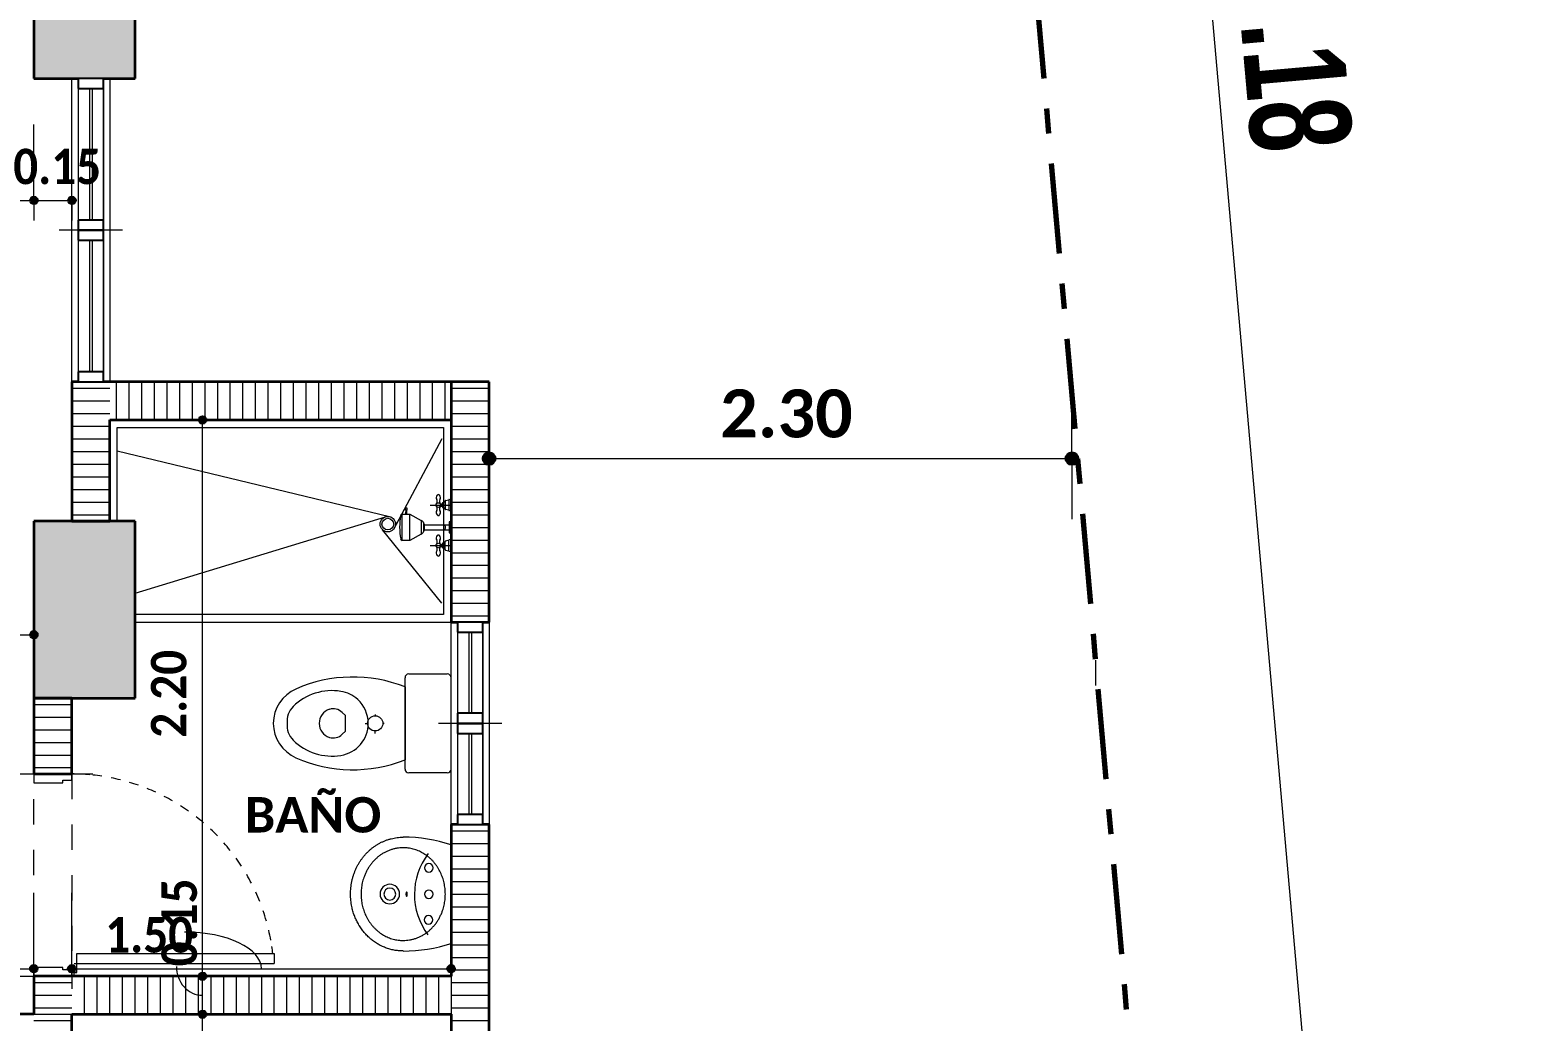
# Model space of a CAD drawing. Header units: metres. Extents: x -144 to 1000, y -717 to 29.
# Drawn here: x 801.36 to 807.26, y -561.7 to -557.78 of the extents above; entities that cross this region are included whole.
import ezdxf

# ---------------------------------------------------------------- set-up
doc = ezdxf.new("R2010")
doc.units = ezdxf.units.M
for name, pattern in [('Basculante', [0.11625, 0.075, -0.04125]), ('Dash Dot 3_16_', [0.595313, 0.357187, -0.119063, 0, -0.119063]), ('Derribado', [0.36, 0.24, -0.12]), ('Trazo', [0.45, 0.225, -0.225])]:
    doc.linetypes.add(name, pattern=pattern)
doc.layers.get('0').update_dxf_attribs({"color": 1})
for name, color, linetype, lineweight in [('A-ANNO-DIMS', 1, 'Continuous', 9), ('A-DETL', 1, 'Continuous', 9), ('A-DETL-GENF', 1, 'Continuous', 9), ('A-DOOR', 1, 'Continuous', 9), ('A-DOOR-FRAM', 1, 'Continuous', 9), ('A-DOOR-HDLN', 1, 'Trazo', 20), ('A-GLAZ', 1, 'Continuous', 9), ('A-WALL', 4, 'Continuous', 9), ('G-ANNO-TEXT', 2, 'Continuous', 9), ('P-SANR-FIXT', 1, 'Continuous', 9), ('S-COLS', 7, 'Continuous', 9)]:
    doc.layers.add(name, color=color, linetype=linetype, lineweight=lineweight)
doc.layers.add('A-WALL-PATT', color=7, linetype='Continuous', lineweight=35, true_color=0x9c9c9c)
doc.styles.add('Britannic Bold_B_1', font='', dxfattribs={"width": 0.7, "height": 0.4})
doc.styles.add('Calibri_B', font='calibrib.ttf', dxfattribs={"height": 0.165})
doc.styles.add('Calibri_B_3', font='calibrib.ttf', dxfattribs={"height": 0.15})
doc.styles.add('Calibri_B_6', font='calibrib.ttf', dxfattribs={"width": 0.9})
doc.styles.get('Britannic Bold_B_1').set_extended_font_data('Britannic Bold', bold=True)

# ---------------------------------------------------------------- blocks, each defined once
blk = doc.blocks.new('G')
at = {"layer": 'A-ANNO-DIMS', "lineweight": 25}
h = blk.add_hatch(color=256, dxfattribs=at)
edge = h.paths.add_edge_path()
edge.add_arc((795.9709, -501.9515), 0.015, 0, 360)
h = blk.add_hatch(color=256, dxfattribs=at)
edge = h.paths.add_edge_path()
edge.add_arc((795.9709, -501.9515), 0.015, 0, 360)
h = blk.add_hatch(color=256, dxfattribs=at)
edge = h.paths.add_edge_path()
edge.add_arc((796.1214, -501.9515), 0.015, 0, 360)
h = blk.add_hatch(color=256, dxfattribs=at)
edge = h.paths.add_edge_path()
edge.add_arc((796.6379, -502.8194), 0.015, 0, 360)
at = {"layer": 'A-ANNO-DIMS', "lineweight": 25, "true_color": 0x0000ff}
h = blk.add_hatch(color=5, dxfattribs=at)
edge = h.paths.add_edge_path()
edge.add_arc((797.7707, -502.9722), 0.025, 0, 360)
h = blk.add_hatch(color=5, dxfattribs=at)
edge = h.paths.add_edge_path()
edge.add_arc((800.0755, -502.9722), 0.025, 0, 360)
at = {"layer": 'A-ANNO-DIMS', "lineweight": 25}
h = blk.add_hatch(color=256, dxfattribs=at)
edge = h.paths.add_edge_path()
edge.add_arc((795.9709, -503.6688), 0.015, 0, 360)
h = blk.add_hatch(color=256, dxfattribs=at)
edge = h.paths.add_edge_path()
edge.add_arc((795.9707, -504.9895), 0.015, 0, 360)
h = blk.add_hatch(color=256, dxfattribs=at)
edge = h.paths.add_edge_path()
edge.add_arc((796.1207, -504.9895), 0.015, 0, 360)
h = blk.add_hatch(color=256, dxfattribs=at)
edge = h.paths.add_edge_path()
edge.add_arc((796.6379, -505.0194), 0.015, 0, 360)
h = blk.add_hatch(color=256, dxfattribs=at)
edge = h.paths.add_edge_path()
edge.add_arc((796.6379, -505.0194), 0.015, 0, 360)
h = blk.add_hatch(color=256, dxfattribs=at)
edge = h.paths.add_edge_path()
edge.add_arc((797.6207, -504.9895), 0.015, 0, 360)
h = blk.add_hatch(color=256, dxfattribs=at)
edge = h.paths.add_edge_path()
edge.add_arc((796.6379, -505.1694), 0.015, 0, 360)
h = blk.add_hatch(color=256, dxfattribs=at)
edge = h.paths.add_edge_path()
edge.add_arc((796.6379, -505.1694), 0.015, 0, 360)
at = {"layer": 'S-COLS', "true_color": 0x5b5b5b}
h = blk.add_hatch(color=251, dxfattribs=at)
h.paths.add_polyline_path([(778.0708, -511.6194), (778.5708, -511.6194), (778.5708, -510.7194), (778.0708, -510.7194), (778.0708, -511.4434)])
h.paths.add_polyline_path([(796.3705, -511.6194), (796.3705, -510.7194), (795.8705, -510.7194), (795.8705, -511.6194), (796.3171, -511.6194)])
h.paths.add_polyline_path([(786.2708, -511.6194), (786.2708, -510.7194), (785.7708, -510.7194), (785.7708, -511.6194)])
h.paths.add_polyline_path([(778.1318, -503.9194), (778.5707, -503.9194), (778.5707, -503.2194), (778.0707, -503.2194), (778.0707, -503.9194)])
h.paths.add_polyline_path([(792.0709, -503.9194), (792.5709, -503.9194), (792.5707, -500.7694), (792.0709, -500.7694), (792.0709, -503.7694)])
h.paths.add_polyline_path([(795.9709, -503.9194), (796.3709, -503.9194), (796.3709, -503.2194), (795.9709, -503.2194), (795.9709, -503.7373)])
h.paths.add_polyline_path([(781.9705, -503.9194), (783.9707, -503.9194), (783.9704, -503.4194), (782.2705, -503.4194), (782.2705, -501.2694), (783.9709, -501.2694), (783.9709, -500.7694), (781.9705, -500.7694), (781.9705, -503.7722)])
h.paths.add_polyline_path([(786.2707, -503.9194), (786.2707, -503.0194), (785.7707, -503.0194), (785.7707, -503.9194), (785.9208, -503.9194)])
h.paths.add_polyline_path([(785.7709, -501.6694), (786.2709, -501.6694), (786.2709, -500.7694), (785.7709, -500.7694), (785.7709, -500.8094)])
h.paths.add_polyline_path([(778.0705, -501.4694), (778.5705, -501.4694), (778.5705, -500.7684), (778.0705, -500.7684), (778.0705, -500.8434)])
h.paths.add_polyline_path([(796.3708, -501.4694), (796.3709, -501.4694), (796.3708, -500.7684), (795.9709, -500.7694), (795.9709, -501.4694), (796.2464, -501.4694)])
h.paths.add_polyline_path([(786.1208, -492.7694), (786.2708, -492.7694), (786.2708, -491.8694), (785.7708, -491.8694), (785.7708, -492.7694), (786.0208, -492.7694)])
h.paths.add_polyline_path([(796.3708, -492.7694), (796.3708, -491.8694), (795.8708, -491.8694), (795.8708, -492.7694), (796.2958, -492.7694)])
h.paths.add_polyline_path([(779.1708, -492.1694), (779.1708, -491.6694), (778.2708, -491.6694), (778.2708, -492.1694), (778.7644, -492.1694)])
at = {"layer": 'A-ANNO-DIMS', "color": 5, "true_color": 0x0000ff}
for p, q in [((799.4475, -487.8937), (801.8479, -514.9675)), ((800.0755, -502.9722), (800.0755, -502.7322)), ((797.7707, -502.9722), (800.0755, -502.9722)), ((797.7707, -502.9722), (797.7707, -503.2122)), ((800.0755, -502.9722), (800.0755, -503.2122))]:
    blk.add_line(p, q, dxfattribs=at)
at = {"layer": 'A-ANNO-DIMS'}
for p, q in [((795.9709, -501.9515), (795.9709, -501.6515)), ((795.9709, -501.9515), (795.9709, -501.6515)), ((796.1214, -501.9515), (796.1214, -501.6515)), ((792.5709, -501.9515), (795.9709, -501.9515)), ((795.9709, -501.9515), (795.9709, -502.0315)), ((795.9709, -501.9515), (796.1214, -501.9515)), ((795.9709, -501.9515), (795.9709, -502.0315)), ((796.1214, -501.9515), (796.1214, -502.0315)), ((796.6379, -502.8194), (796.3379, -502.8194)), ((796.6379, -505.0194), (796.6379, -502.8194)), ((796.6379, -502.8194), (796.7179, -502.8194)), ((795.9709, -503.6688), (795.9709, -503.3688)), ((792.5709, -503.6688), (795.9709, -503.6688)), ((795.9709, -503.6688), (795.9709, -503.7488)), ((795.9037, -504.2194), (796.2037, -504.2194)), ((795.9707, -504.9895), (795.9707, -504.6895)), ((796.1207, -504.9895), (796.1207, -504.6895)), ((797.6207, -504.9895), (797.6207, -504.6895)), ((794.8209, -504.9895), (795.9707, -504.9895)), ((795.9037, -505.0194), (796.2037, -505.0194)), ((795.9037, -505.0194), (796.2037, -505.0194)), ((795.9707, -504.9895), (795.9707, -505.0695)), ((796.1207, -504.9895), (797.6207, -504.9895)), ((796.1207, -504.9895), (796.1207, -505.0695)), ((796.6379, -505.0194), (796.3379, -505.0194)), ((796.6379, -505.0194), (796.3379, -505.0194)), ((796.6379, -505.1694), (796.6379, -505.0194)), ((796.6379, -505.0194), (796.7179, -505.0194)), ((796.6379, -505.0194), (796.7179, -505.0194)), ((797.6207, -504.9895), (797.6207, -505.0695)), ((795.9037, -505.1692), (796.2037, -505.1692)), ((796.6379, -505.1694), (796.3379, -505.1694)), ((796.6379, -505.1694), (796.3379, -505.1694)), ((796.6379, -507.3694), (796.6379, -505.1694)), ((796.6379, -505.1694), (796.7179, -505.1694)), ((796.6379, -505.1694), (796.7179, -505.1694))]:
    blk.add_line(p, q, dxfattribs=at)
at = {"layer": 'A-ANNO-DIMS', "color": 5, "linetype": 'Derribado', "true_color": 0x0000ff}
blk.add_line((797.7707, -502.9722), (797.7707, -502.7322), dxfattribs=at)
at = {"layer": 'A-ANNO-DIMS', "lineweight": 25}
for centre in [(795.9709, -501.9515), (795.9709, -501.9515), (796.1214, -501.9515), (796.6379, -502.8194), (795.9709, -503.6688), (795.9707, -504.9895), (796.1207, -504.9895), (796.6379, -505.0194), (796.6379, -505.0194), (797.6207, -504.9895), (796.6379, -505.1694), (796.6379, -505.1694)]:
    blk.add_circle(centre, 0.015, dxfattribs=at)
at = {"layer": 'A-ANNO-DIMS', "color": 5, "lineweight": 25, "true_color": 0x0000ff}
for centre in [(797.7707, -502.9722), (800.0755, -502.9722)]:
    blk.add_circle(centre, 0.025, dxfattribs=at)
at = {"layer": 'A-ANNO-DIMS'}
for centre, major_axis, ratio, start_param, end_param in [((796.5666, -504.9895), (0.3041, 0), 0.477139, 0, 1.570796), ((796.6379, -504.9801), (0, 0.1143), 0.905639, 1.570796, 3.141593)]:
    blk.add_ellipse(centre, major_axis=major_axis, ratio=ratio, start_param=start_param, end_param=end_param, dxfattribs=at)
at = {"layer": 'A-DETL', "color": 7, "linetype": 'Dash Dot 3_16_', "lineweight": 70}
blk.add_line((798.7658, -487.9542), (801.1662, -515.028), dxfattribs=at)
at = {"layer": 'A-DETL', "color": 253, "true_color": 0xb6b6b6}
for p, q in [((800.0755, -502.6744), (800.0755, -502.7344)), ((800.168, -503.7694), (800.168, -503.8694))]:
    blk.add_line(p, q, dxfattribs=at)
at = {"layer": 'A-DETL-GENF', "lineweight": 25}
for p, q in [((796.1464, -501.4694), (796.1464, -501.5094)), ((796.2464, -501.4694), (796.1464, -501.4694)), ((796.2464, -501.5094), (796.2464, -501.4694)), ((796.1464, -501.5094), (796.2464, -501.5094)), ((796.1464, -502.0294), (796.1464, -502.0694)), ((796.2464, -502.0294), (796.1464, -502.0294)), ((796.1464, -502.0694), (796.1464, -502.1094)), ((796.2464, -502.0694), (796.1464, -502.0694)), ((796.1464, -502.0694), (796.2464, -502.0694)), ((796.2464, -502.0694), (796.2464, -502.0294)), ((796.2464, -502.1094), (796.2464, -502.0694)), ((796.1464, -502.1094), (796.2464, -502.1094)), ((796.1464, -502.6294), (796.1464, -502.6694)), ((796.2464, -502.6294), (796.1464, -502.6294)), ((796.1464, -502.6694), (796.2464, -502.6694)), ((796.2464, -502.6694), (796.2464, -502.6294)), ((797.6457, -503.6194), (797.6457, -503.6594)), ((797.7457, -503.6194), (797.6457, -503.6194)), ((797.6457, -503.6594), (797.7457, -503.6594)), ((797.7457, -503.6594), (797.7457, -503.6194)), ((797.6457, -503.9794), (797.6457, -504.0194)), ((797.7457, -503.9794), (797.6457, -503.9794)), ((797.6457, -504.0194), (797.6457, -504.0594)), ((797.7457, -504.0194), (797.6457, -504.0194)), ((797.6457, -504.0194), (797.7457, -504.0194)), ((797.7457, -504.0194), (797.7457, -503.9794)), ((797.7457, -504.0594), (797.7457, -504.0194)), ((797.6457, -504.0594), (797.7457, -504.0594)), ((797.6457, -504.3794), (797.6457, -504.4194)), ((797.7457, -504.3794), (797.6457, -504.3794)), ((797.7457, -504.4194), (797.7457, -504.3794)), ((797.6457, -504.4194), (797.7457, -504.4194))]:
    blk.add_line(p, q, dxfattribs=at)
at = {"layer": 'A-DETL-GENF'}
for p, q in [((796.1464, -501.5094), (796.1464, -502.0294)), ((796.1914, -501.5094), (796.1914, -502.0294)), ((796.2014, -501.5094), (796.2014, -502.0294)), ((796.2464, -501.5094), (796.2464, -502.0294)), ((796.1464, -502.1094), (796.1464, -502.6294)), ((796.1914, -502.1094), (796.1914, -502.6294)), ((796.2014, -502.1094), (796.2014, -502.6294)), ((796.2464, -502.1094), (796.2464, -502.6294)), ((797.6457, -503.6594), (797.6457, -503.9794)), ((797.6907, -503.6594), (797.6907, -503.9794)), ((797.7007, -503.6594), (797.7007, -503.9794)), ((797.7457, -503.6594), (797.7457, -503.9794)), ((797.6457, -504.0594), (797.6457, -504.3794)), ((797.6907, -504.0594), (797.6907, -504.3794)), ((797.7007, -504.0594), (797.7007, -504.3794)), ((797.7457, -504.0594), (797.7457, -504.3794))]:
    blk.add_line(p, q, dxfattribs=at)
at = {"layer": 'A-DETL-GENF', "linetype": 'Basculante'}
for p, q in [((795.9707, -505.0194), (795.9707, -504.2194)), ((795.9707, -504.2194), (796.1207, -504.2194)), ((796.1207, -504.2194), (796.1207, -505.0194)), ((796.1207, -505.0194), (795.9707, -505.0194))]:
    blk.add_line(p, q, dxfattribs=at)
at = {"layer": 'A-DOOR', "lineweight": 15}
for p, q in [((796.1307, -504.9694), (796.9207, -504.9694)), ((796.1407, -504.9294), (796.9207, -504.9294)), ((796.1407, -505.0044), (796.1407, -504.9294)), ((796.9207, -504.9294), (796.9207, -504.9694)), ((796.1307, -505.0044), (796.1407, -505.0044)), ((796.1307, -505.0194), (796.1307, -505.0044))]:
    blk.add_line(p, q, dxfattribs=at)
at = {"layer": 'A-DOOR'}
blk.add_line((796.1207, -505.0194), (795.9707, -505.0194), dxfattribs=at)
for start, end in [(84.86021, 90), (81.40092, 84.05706), (76.09186, 78.74617), (70.78086, 73.43707), (65.46046, 68.1223), (60.12331, 62.79443), (54.7622, 57.44619), (49.37018, 52.07048), (43.94059, 46.66048), (38.46716, 41.20973), (32.94407, 35.71217), (27.36602, 30.16222), (21.72829, 24.55488), (15.83157, 18.88574), (10.25822, 13.15108), (10.25822, 13.15108), (6.45945, 8.44999)]:
    blk.add_arc((796.1207, -505.0194), 0.8, start, end, dxfattribs=at)
at = {"layer": 'A-DOOR-FRAM', "lineweight": 15}
for p, q in [((795.9707, -504.2194), (795.9707, -504.2544)), ((795.9707, -504.2544), (796.0857, -504.2544)), ((796.0857, -504.2544), (796.0857, -504.2444)), ((796.0857, -504.2444), (796.1207, -504.2444)), ((796.1207, -504.2444), (796.1207, -504.2194)), ((795.9707, -504.9844), (795.9707, -505.0194)), ((796.0857, -504.9844), (795.9707, -504.9844)), ((796.0857, -504.9944), (796.0857, -504.9844)), ((796.1207, -504.9944), (796.0857, -504.9944)), ((796.1207, -505.0194), (796.1207, -504.9944))]:
    blk.add_line(p, q, dxfattribs=at)
at = {"layer": 'A-DOOR-HDLN'}
blk.add_line((795.9707, -504.2194), (796.1207, -504.2194), dxfattribs=at)
at = {"layer": 'A-GLAZ'}
for p, q in [((796.2464, -501.4694), (796.1464, -501.4694)), ((796.1464, -501.4694), (796.1464, -502.0694)), ((796.2464, -502.0694), (796.2464, -501.4694)), ((796.3214, -502.0694), (796.0714, -502.0694)), ((796.2464, -502.0694), (796.1464, -502.0694)), ((796.1464, -502.0694), (796.1464, -502.6694)), ((796.2464, -502.0694), (796.1464, -502.0694)), ((796.2464, -502.6694), (796.2464, -502.0694)), ((796.2464, -502.6694), (796.1464, -502.6694)), ((797.7457, -503.6194), (797.6457, -503.6194)), ((797.6457, -503.6194), (797.6457, -504.0194)), ((797.7457, -504.0194), (797.7457, -503.6194)), ((797.8207, -504.0194), (797.5707, -504.0194)), ((797.7457, -504.0194), (797.6457, -504.0194)), ((797.6457, -504.0194), (797.6457, -504.4194)), ((797.7457, -504.0194), (797.6457, -504.0194)), ((797.7457, -504.4194), (797.7457, -504.0194)), ((797.7457, -504.4194), (797.6457, -504.4194))]:
    blk.add_line(p, q, dxfattribs=at)
at = {"layer": 'A-WALL'}
for p, q in [((796.1214, -502.6694), (796.1214, -501.4694)), ((796.2714, -501.4694), (796.2714, -502.6694)), ((797.6207, -504.4194), (797.6207, -503.6194)), ((797.7707, -503.6194), (797.7707, -504.4194))]:
    blk.add_line(p, q, dxfattribs=at)
at = {"layer": 'A-WALL', "lineweight": 35}
for p, q in [((796.1214, -502.6694), (796.1214, -503.2194)), ((796.1464, -502.6694), (796.1214, -502.6694)), ((797.7707, -502.6694), (796.2464, -502.6694)), ((797.6207, -502.6694), (797.6207, -503.6194)), ((797.7707, -503.6194), (797.7707, -502.6694)), ((796.2714, -502.8194), (797.6207, -502.8194)), ((796.2714, -503.2194), (796.2714, -502.8194)), ((796.1214, -503.2194), (796.2714, -503.2194)), ((797.6207, -503.6194), (797.6457, -503.6194)), ((797.7457, -503.6194), (797.7707, -503.6194)), ((795.9707, -503.9194), (795.9707, -504.2194)), ((796.1207, -503.9194), (795.9707, -503.9194)), ((796.1207, -504.2194), (796.1207, -503.9194)), ((795.9707, -504.2194), (796.1207, -504.2194)), ((797.6207, -504.4194), (797.6207, -505.0194)), ((797.6457, -504.4194), (797.6207, -504.4194)), ((797.7707, -504.4194), (797.7457, -504.4194)), ((797.7707, -505.9694), (797.7707, -504.4194)), ((797.6207, -505.0194), (795.9707, -505.0194)), ((795.9707, -505.0194), (795.9707, -505.1692)), ((795.9707, -505.1692), (795.8209, -505.1692)), ((796.1207, -505.1694), (797.6207, -505.1694)), ((796.1207, -507.5194), (796.1207, -505.1694)), ((797.6207, -505.1694), (797.6207, -505.9694))]:
    blk.add_line(p, q, dxfattribs=at)
at = {"layer": 'A-WALL-PATT', "color": 8, "lineweight": 5, "true_color": 0x727272}
for p, q in [((796.2964, -502.6694), (796.2964, -502.8194)), ((796.3464, -502.6694), (796.3464, -502.8194)), ((796.3964, -502.6694), (796.3964, -502.8194)), ((796.4464, -502.6694), (796.4464, -502.8194)), ((796.4964, -502.6694), (796.4964, -502.8194)), ((796.5464, -502.6694), (796.5464, -502.8194)), ((796.5964, -502.6694), (796.5964, -502.8194)), ((796.6464, -502.6694), (796.6464, -502.8194)), ((796.6964, -502.6694), (796.6964, -502.8194)), ((796.7464, -502.6694), (796.7464, -502.8194)), ((796.7964, -502.6694), (796.7964, -502.8194)), ((796.8464, -502.6694), (796.8464, -502.8194)), ((796.8964, -502.6694), (796.8964, -502.8194)), ((796.9464, -502.6694), (796.9464, -502.8194)), ((796.9964, -502.6694), (796.9964, -502.8194)), ((797.0464, -502.6694), (797.0464, -502.8194)), ((797.0964, -502.6694), (797.0964, -502.8194)), ((797.1464, -502.6694), (797.1464, -502.8194)), ((797.1964, -502.6694), (797.1964, -502.8194)), ((797.2464, -502.6694), (797.2464, -502.8194)), ((797.2964, -502.6694), (797.2964, -502.8194)), ((797.3464, -502.6694), (797.3464, -502.8194)), ((797.3964, -502.6694), (797.3964, -502.8194)), ((797.4464, -502.6694), (797.4464, -502.8194)), ((797.4964, -502.6694), (797.4964, -502.8194)), ((797.5464, -502.6694), (797.5464, -502.8194)), ((797.5964, -502.6694), (797.5964, -502.8194)), ((796.1214, -502.6945), (796.2714, -502.6945)), ((797.6207, -502.6945), (797.7707, -502.6945)), ((796.1214, -502.7445), (796.2714, -502.7445)), ((797.6207, -502.7445), (797.7707, -502.7445)), ((796.1214, -502.7945), (796.2714, -502.7945)), ((796.1214, -502.8445), (796.2714, -502.8445)), ((797.6207, -502.7945), (797.7707, -502.7945)), ((797.6207, -502.8445), (797.7707, -502.8445)), ((796.1214, -502.8945), (796.2714, -502.8945)), ((797.6207, -502.8945), (797.7707, -502.8945)), ((796.1214, -502.9445), (796.2714, -502.9445)), ((797.6207, -502.9445), (797.7707, -502.9445)), ((796.1214, -502.9945), (796.2714, -502.9945)), ((797.6207, -502.9945), (797.7707, -502.9945)), ((796.1214, -503.0445), (796.2714, -503.0445)), ((797.6207, -503.0445), (797.7707, -503.0445)), ((796.1214, -503.0945), (796.2714, -503.0945)), ((796.1214, -503.1445), (796.2714, -503.1445)), ((797.6207, -503.0945), (797.7707, -503.0945)), ((797.6207, -503.1445), (797.7707, -503.1445)), ((796.1214, -503.1945), (796.2714, -503.1945)), ((797.6207, -503.1945), (797.7707, -503.1945)), ((797.6207, -503.2445), (797.7707, -503.2445)), ((797.6207, -503.2945), (797.7707, -503.2945)), ((797.6207, -503.3445), (797.7707, -503.3445)), ((797.6207, -503.3945), (797.7707, -503.3945)), ((797.6207, -503.4445), (797.7707, -503.4445)), ((797.6207, -503.4945), (797.7707, -503.4945)), ((797.6207, -503.5445), (797.7707, -503.5445)), ((797.6207, -503.5945), (797.7707, -503.5945)), ((795.9707, -503.9445), (796.1207, -503.9445)), ((795.9707, -503.9945), (796.1207, -503.9945)), ((795.9707, -504.0445), (796.1207, -504.0445)), ((795.9707, -504.0945), (796.1207, -504.0945)), ((795.9707, -504.1445), (796.1207, -504.1445)), ((795.9707, -504.1945), (796.1207, -504.1945)), ((797.6207, -504.4445), (797.7707, -504.4445)), ((797.6207, -504.4945), (797.7707, -504.4945)), ((797.6207, -504.5445), (797.7707, -504.5445)), ((797.6207, -504.5945), (797.7707, -504.5945)), ((797.6207, -504.6445), (797.7707, -504.6445)), ((797.6207, -504.6945), (797.7707, -504.6945)), ((797.6207, -504.7445), (797.7707, -504.7445)), ((797.6207, -504.7945), (797.7707, -504.7945)), ((797.6207, -504.8445), (797.7707, -504.8445)), ((797.6207, -504.8945), (797.7707, -504.8945)), ((797.6207, -504.9445), (797.7707, -504.9445)), ((796.1704, -505.0194), (796.1704, -505.1694)), ((796.2204, -505.0194), (796.2204, -505.1694)), ((796.2704, -505.0194), (796.2704, -505.1694)), ((796.3204, -505.0194), (796.3204, -505.1694)), ((796.3704, -505.0194), (796.3704, -505.1694)), ((796.4204, -505.0194), (796.4204, -505.1694)), ((796.4704, -505.0194), (796.4704, -505.1694)), ((796.5204, -505.0194), (796.5204, -505.1694)), ((796.5704, -505.0194), (796.5704, -505.1694)), ((796.6204, -505.0194), (796.6204, -505.1694)), ((796.6704, -505.0194), (796.6704, -505.1694)), ((796.7204, -505.0194), (796.7204, -505.1694)), ((796.7704, -505.0194), (796.7704, -505.1694)), ((796.8204, -505.0194), (796.8204, -505.1694)), ((796.8704, -505.0194), (796.8704, -505.1694)), ((796.9204, -505.0194), (796.9204, -505.1694)), ((796.9704, -505.0194), (796.9704, -505.1694)), ((797.0204, -505.0194), (797.0204, -505.1694)), ((797.0704, -505.0194), (797.0704, -505.1694)), ((797.1204, -505.0194), (797.1204, -505.1694)), ((797.1704, -505.0194), (797.1704, -505.1694)), ((797.2204, -505.0194), (797.2204, -505.1694)), ((797.2704, -505.0194), (797.2704, -505.1694)), ((797.3204, -505.0194), (797.3204, -505.1694)), ((797.3704, -505.0194), (797.3704, -505.1694)), ((797.4204, -505.0194), (797.4204, -505.1694)), ((797.4704, -505.0194), (797.4704, -505.1694)), ((797.5204, -505.0194), (797.5204, -505.1694)), ((797.5704, -505.0194), (797.5704, -505.1694)), ((797.6204, -505.0194), (797.6204, -505.1694)), ((797.6207, -504.9945), (797.7707, -504.9945)), ((795.9707, -505.0445), (796.1207, -505.0445)), ((797.6207, -505.0445), (797.7707, -505.0445)), ((795.9707, -505.0945), (796.1207, -505.0945)), ((795.9707, -505.1445), (796.1207, -505.1445)), ((797.6207, -505.0945), (797.7707, -505.0945)), ((797.6207, -505.1445), (797.7707, -505.1445)), ((795.9707, -505.1945), (796.1207, -505.1945)), ((797.6207, -505.1945), (797.7707, -505.1945))]:
    blk.add_line(p, q, dxfattribs=at)
at = {"layer": 'P-SANR-FIXT'}
for p, q in [((796.3007, -503.2194), (796.3007, -502.8494)), ((796.3007, -502.8494), (797.5907, -502.8494)), ((797.5907, -502.8494), (797.5907, -503.5894)), ((797.5837, -502.8939), (797.393, -503.2525)), ((796.3007, -502.9416), (797.3777, -503.2018)), ((797.597, -503.14), (797.597, -503.1724)), ((797.5986, -503.1384), (797.6118, -503.1357)), ((797.6118, -503.1357), (797.6118, -503.1768)), ((797.6134, -503.1341), (797.6207, -503.1326)), ((796.3709, -503.5052), (797.3609, -503.2025)), ((797.4268, -503.192), (797.4572, -503.192)), ((797.4268, -503.296), (797.4268, -503.192)), ((797.4401, -503.1763), (797.4401, -503.1675)), ((797.4401, -503.1675), (797.4459, -503.1675)), ((797.4459, -503.1763), (797.4401, -503.1763)), ((797.4401, -503.1832), (797.4401, -503.192)), ((797.4459, -503.1832), (797.4401, -503.1832)), ((797.4417, -503.1763), (797.4417, -503.1832)), ((797.4443, -503.1763), (797.4443, -503.1832)), ((797.4459, -503.1675), (797.4459, -503.1763)), ((797.4459, -503.192), (797.4459, -503.1832)), ((797.4572, -503.192), (797.5023, -503.2174)), ((797.4572, -503.296), (797.4572, -503.192)), ((797.5374, -503.1562), (797.6207, -503.1562)), ((797.5624, -503.1486), (797.5646, -503.1486)), ((797.5624, -503.1517), (797.5624, -503.1486)), ((797.5624, -503.1639), (797.5624, -503.1608)), ((797.5646, -503.1639), (797.5624, -503.1639)), ((797.5799, -503.1518), (797.5867, -503.1518)), ((797.5799, -503.1607), (797.5867, -503.1607)), ((797.5867, -503.1482), (797.5867, -503.1642)), ((797.6118, -503.1768), (797.5986, -503.174)), ((797.6207, -503.1799), (797.6134, -503.1784)), ((797.5843, -503.5439), (797.35, -503.2546)), ((797.4016, -503.2363), (797.4016, -503.2225)), ((797.5023, -503.2174), (797.5023, -503.2707)), ((797.512, -503.2258), (797.512, -503.2623)), ((797.5158, -503.2338), (797.512, -503.2258)), ((797.512, -503.2623), (797.5158, -503.2543)), ((797.5158, -503.2346), (797.5933, -503.2346)), ((797.5158, -503.2543), (797.5158, -503.2346)), ((797.5158, -503.2543), (797.5933, -503.2543)), ((797.5933, -503.2346), (797.6127, -503.2346)), ((797.5933, -503.2543), (797.6127, -503.2543)), ((797.6127, -503.2227), (797.6127, -503.2662)), ((797.6207, -503.2227), (797.6127, -503.2227)), ((797.4572, -503.296), (797.4268, -503.296)), ((797.5023, -503.2707), (797.4572, -503.296)), ((797.5374, -503.3162), (797.6207, -503.3162)), ((797.5624, -503.3086), (797.5624, -503.3117)), ((797.5646, -503.3086), (797.5624, -503.3086)), ((797.5624, -503.3208), (797.5624, -503.3239)), ((797.5799, -503.3118), (797.5867, -503.3118)), ((797.5799, -503.3207), (797.5867, -503.3207)), ((797.5867, -503.3242), (797.5867, -503.3082)), ((797.597, -503.3324), (797.597, -503.3)), ((797.6118, -503.2957), (797.5986, -503.2984)), ((797.6118, -503.3368), (797.6118, -503.2957)), ((797.6127, -503.2662), (797.6207, -503.2662)), ((797.6207, -503.2926), (797.6134, -503.2941)), ((797.5624, -503.3239), (797.5646, -503.3239)), ((797.5986, -503.334), (797.6118, -503.3368)), ((797.6134, -503.3384), (797.6207, -503.3399)), ((797.5907, -503.5894), (796.3709, -503.5894)), ((796.3709, -503.6194), (797.6207, -503.6194)), ((797.4384, -504.0194), (797.4384, -503.839)), ((797.4534, -503.824), (797.6057, -503.824)), ((797.4384, -503.8754), (797.4384, -504.1634)), ((797.2025, -503.9887), (797.1901, -503.9763)), ((797.2025, -504.0502), (797.2025, -503.9887)), ((797.2807, -504.0194), (797.2907, -504.0194)), ((797.3207, -503.9844), (797.3207, -503.9894)), ((797.3557, -504.0194), (797.3507, -504.0194)), ((797.4384, -504.1999), (797.4384, -504.0194)), ((797.1901, -504.0625), (797.2025, -504.0502)), ((797.3207, -504.0594), (797.3207, -504.0494)), ((797.6057, -504.2149), (797.4534, -504.2149))]:
    blk.add_line(p, q, dxfattribs=at)
for centre, radius in [((797.3705, -503.2317), 0.0307), ((797.5702, -503.1562), 0.00903), ((797.3705, -503.2317), 0.0231), ((797.5702, -503.3162), 0.00903), ((797.3207, -504.0194), 0.03)]:
    blk.add_circle(centre, radius, dxfattribs=at)
for centre, radius, start, end in [((797.5738, -503.1266), 0.0127, 131.27868, 220.61253), ((797.5502, -503.1422), 0.0158, 336.22841, 27.67345), ((797.5702, -503.1207), 0.00597, 37.48685, 142.51315), ((797.5876, -503.1417), 0.0133, 149.24075, 223.13523), ((797.5665, -503.1266), 0.0127, 319.38747, 48.72132), ((797.588, -503.1373), 0.00934, 271.44207, 342.97405), ((797.5986, -503.14), 0.0016, 90, 180), ((797.6134, -503.1357), 0.0016, 90, 180), ((797.6884, -503.244), 0.2711, 170.14578, 189.85422), ((797.4268, -503.1976), 0.0056, 90, 180), ((797.5738, -503.1859), 0.0127, 139.38747, 228.72132), ((797.5502, -503.1703), 0.0158, 332.32655, 23.77159), ((797.5702, -503.1918), 0.00597, 217.48685, 322.51315), ((797.5876, -503.1708), 0.0133, 136.86477, 210.75925), ((797.5665, -503.1859), 0.0127, 311.27868, 40.61253), ((797.5799, -503.1494), 0.0024, 215.30346, 270), ((797.5799, -503.1631), 0.0024, 90, 144.69654), ((797.5883, -503.1482), 0.0016, 90, 180), ((797.5883, -503.1642), 0.0016, 180, 270), ((797.588, -503.1752), 0.00934, 17.02595, 88.55793), ((797.5986, -503.1724), 0.0016, 180, 270), ((797.6134, -503.1768), 0.0016, 180, 270), ((797.4975, -503.2326), 0.016, 25.3085, 72.5748), ((797.4975, -503.2554), 0.016, 287.4252, 334.6915), ((797.587, -503.2444), 0.0116, 302.37202, 57.62798), ((797.4268, -503.2904), 0.0056, 180, 270), ((797.5738, -503.2866), 0.0127, 131.27868, 220.61253), ((797.5502, -503.3022), 0.0158, 336.22841, 27.67345), ((797.5702, -503.2807), 0.00597, 37.48685, 142.51315), ((797.5876, -503.3017), 0.0133, 149.24075, 223.13523), ((797.5876, -503.3308), 0.0133, 136.86477, 210.75925), ((797.5665, -503.2866), 0.0127, 319.38747, 48.72132), ((797.5799, -503.3094), 0.0024, 215.30346, 270), ((797.5799, -503.3231), 0.0024, 90, 144.69654), ((797.5883, -503.3082), 0.0016, 90, 180), ((797.588, -503.2973), 0.00934, 271.44207, 342.97405), ((797.5986, -503.3), 0.0016, 90, 180), ((797.6134, -503.2957), 0.0016, 90, 180), ((797.5738, -503.3459), 0.0127, 139.38747, 228.72132), ((797.5502, -503.3303), 0.0158, 332.32655, 23.77159), ((797.5702, -503.3518), 0.00597, 217.48685, 322.51315), ((797.5665, -503.3459), 0.0127, 311.27868, 40.61253), ((797.5883, -503.3242), 0.0016, 180, 270), ((797.588, -503.3352), 0.00934, 17.02595, 88.55793), ((797.5986, -503.3324), 0.0016, 180, 270), ((797.6134, -503.3368), 0.0016, 180, 270), ((797.2325, -504.3945), 0.5584, 68.35911, 113.79689), ((797.4534, -503.839), 0.015, 90, 180), ((797.6057, -503.839), 0.015, 0, 90), ((797.0677, -504.0208), 0.15, 113.79689, 179.46886), ((797.1503, -504.1099), 0.2199, 80.90608, 134.39736), ((797.1648, -504.0194), 0.1282, 47.55472, 80.90608), ((797.0536, -504.0111), 0.0816, 134.39736, 185.83548), ((797.1572, -504.0194), 0.0581, 107.18295, 252.81354), ((797.1548, -504.0117), 0.05, 45, 107.18295), ((797.1648, -504.0194), 0.1282, 359.99847, 47.55472), ((797.0677, -504.018), 0.15, 180.53114, 246.20311), ((797.0536, -504.0277), 0.0816, 174.16452, 225.60264), ((797.1648, -504.0194), 0.1282, 279.09392, 0.00153), ((797.1503, -503.9289), 0.2199, 225.60264, 279.09392), ((797.1548, -504.0272), 0.05, 252.81354, 315), ((797.2325, -503.6444), 0.5584, 246.20311, 291.64089), ((797.4534, -504.1999), 0.015, 180, 270), ((797.6057, -504.1999), 0.015, 270, 0), ((797.4311, -505.0836), 0.6142, 72.01714, 89.98286), ((797.7423, -504.696), 0.2666, 142.67697, 216.91211), ((797.5323, -504.5901), 0.017, 90, 270), ((797.5323, -504.5901), 0.017, 270, 90), ((797.3784, -504.6944), 0.0386, 90, 270), ((797.3784, -504.6944), 0.0235, 90, 270), ((797.3784, -504.6944), 0.0386, 270, 90), ((797.3784, -504.6944), 0.0235, 270, 90), ((797.5327, -504.6952), 0.0168, 0, 180), ((797.5327, -504.6952), 0.0168, 180, 0), ((797.5313, -504.7957), 0.017, 90, 270), ((797.5313, -504.7957), 0.017, 270, 90), ((797.4311, -504.3053), 0.6142, 270.01714, 287.98286)]:
    blk.add_arc(centre, radius, start, end, dxfattribs=at)
for major_axis in [(0, -0.00908), (0, 0.00908)]:
    blk.add_ellipse((797.4446, -504.6949), major_axis=major_axis, ratio=0.332108, start_param=3.141593, end_param=6.283185, dxfattribs=at)
for points, knots in [([(797.4313, -504.9194), (797.4252, -504.9194), (797.4132, -504.9188), (797.3955, -504.9164), (797.3783, -504.9123), (797.3612, -504.9066), (797.3446, -504.8994), (797.329, -504.8908), (797.3138, -504.8806), (797.2997, -504.8693), (797.2866, -504.8568), (797.2744, -504.843), (797.2635, -504.8284), (797.2538, -504.8128), (797.2452, -504.7963), (797.2381, -504.7794), (797.2332, -504.7647), (797.23, -504.7527), (797.2277, -504.7427), (797.2257, -504.7316), (797.2241, -504.7192), (797.2231, -504.7068), (797.2228, -504.6944), (797.2231, -504.6821), (797.2241, -504.6696), (797.2257, -504.6573), (797.2279, -504.6451), (797.2307, -504.6331), (797.2342, -504.6212), (797.2382, -504.6095), (797.2428, -504.5981), (797.2481, -504.587), (797.2539, -504.5762), (797.2603, -504.5656), (797.2671, -504.5556), (797.2746, -504.546), (797.2825, -504.5367), (797.291, -504.5279), (797.2998, -504.5197), (797.3091, -504.512), (797.3189, -504.5048), (797.329, -504.4982), (797.3394, -504.4923), (797.3501, -504.4871), (797.3612, -504.4824), (797.3726, -504.4784), (797.384, -504.4752), (797.3956, -504.4727), (797.4112, -504.4702), (797.4232, -504.4695), (797.4313, -504.4694)], [-1, -1, -1, -1, -0.973214, -0.946429, -0.919643, -0.892857, -0.866071, -0.839286, -0.8125, -0.785714, -0.758929, -0.732143, -0.705357, -0.678571, -0.651786, -0.625, -0.598214, -0.584821, -0.571429, -0.553571, -0.535714, -0.517857, -0.5, -0.482143, -0.464286, -0.446429, -0.428571, -0.410714, -0.392857, -0.375, -0.357143, -0.339286, -0.321429, -0.303571, -0.285714, -0.267857, -0.25, -0.232143, -0.214286, -0.196429, -0.178571, -0.160714, -0.142857, -0.125, -0.107143, -0.089286, -0.071429, -0.053571, -0.035714, 0, 0, 0, 0]), ([(797.4313, -504.5111), (797.4227, -504.5111), (797.4101, -504.5122), (797.3938, -504.5156), (797.3817, -504.5192), (797.3698, -504.5239), (797.3582, -504.5295), (797.3472, -504.5359), (797.3365, -504.5434), (797.3264, -504.5518), (797.317, -504.5608), (797.3081, -504.5707), (797.2999, -504.5813), (797.2926, -504.5924), (797.286, -504.6043), (797.2802, -504.6167), (797.2756, -504.6285), (797.2721, -504.6398), (797.2694, -504.6505), (797.2672, -504.6614), (797.2657, -504.6723), (797.2648, -504.6833), (797.2645, -504.6944), (797.2648, -504.7056), (797.2657, -504.7165), (797.2672, -504.7274), (797.2694, -504.7383), (797.2721, -504.7491), (797.2753, -504.7595), (797.2792, -504.7697), (797.2836, -504.7797), (797.2886, -504.7894), (797.294, -504.7986), (797.3, -504.8075), (797.3065, -504.8161), (797.3134, -504.8242), (797.3207, -504.8317), (797.3284, -504.8388), (797.3365, -504.8454), (797.345, -504.8514), (797.3538, -504.8569), (797.3628, -504.8617), (797.3721, -504.8659), (797.3817, -504.8696), (797.3914, -504.8726), (797.4011, -504.8748), (797.4143, -504.8771), (797.4244, -504.8777), (797.4313, -504.8778)], [-1, -1, -1, -1, -0.951923, -0.927885, -0.903846, -0.879808, -0.855769, -0.831731, -0.807692, -0.783654, -0.759615, -0.735577, -0.711538, -0.6875, -0.663462, -0.639423, -0.615385, -0.596154, -0.576923, -0.557692, -0.538462, -0.519231, -0.5, -0.480769, -0.461538, -0.442308, -0.423077, -0.403846, -0.384615, -0.365385, -0.346154, -0.326923, -0.307692, -0.288462, -0.269231, -0.25, -0.230769, -0.211538, -0.192308, -0.173077, -0.153846, -0.134615, -0.115385, -0.096154, -0.076923, -0.057692, -0.038462, 0, 0, 0, 0]), ([(797.4313, -504.8778), (797.4398, -504.8777), (797.4524, -504.8767), (797.4688, -504.8732), (797.4808, -504.8696), (797.4928, -504.865), (797.5044, -504.8594), (797.5153, -504.8529), (797.526, -504.8454), (797.5362, -504.8371), (797.5456, -504.8281), (797.5544, -504.8182), (797.5626, -504.8075), (797.57, -504.7964), (797.5765, -504.7846), (797.5824, -504.7722), (797.5869, -504.7604), (797.5905, -504.7491), (797.5932, -504.7383), (797.5953, -504.7274), (797.5968, -504.7165), (797.5977, -504.7056), (797.598, -504.6944), (797.5977, -504.6833), (797.5968, -504.6723), (797.5953, -504.6614), (797.5932, -504.6505), (797.5905, -504.6398), (797.5872, -504.6294), (797.5834, -504.6192), (797.5789, -504.6092), (797.574, -504.5995), (797.5685, -504.5902), (797.5626, -504.5814), (797.5561, -504.5728), (797.5492, -504.5647), (797.5419, -504.5571), (797.5342, -504.5501), (797.526, -504.5435), (797.5175, -504.5374), (797.5088, -504.532), (797.4998, -504.5272), (797.4904, -504.5229), (797.4808, -504.5193), (797.4712, -504.5163), (797.4614, -504.514), (797.4482, -504.5118), (797.4381, -504.5111), (797.4313, -504.5111)], [-1, -1, -1, -1, -0.951923, -0.927885, -0.903846, -0.879808, -0.855769, -0.831731, -0.807692, -0.783654, -0.759615, -0.735577, -0.711538, -0.6875, -0.663462, -0.639423, -0.615385, -0.596154, -0.576923, -0.557692, -0.538462, -0.519231, -0.5, -0.480769, -0.461538, -0.442308, -0.423077, -0.403846, -0.384615, -0.365385, -0.346154, -0.326923, -0.307692, -0.288462, -0.269231, -0.25, -0.230769, -0.211538, -0.192308, -0.173077, -0.153846, -0.134615, -0.115385, -0.096154, -0.076923, -0.057692, -0.038462, 0, 0, 0, 0])]:
    blk.add_open_spline(points, degree=3, knots=knots, dxfattribs=at)
at = {"layer": 'S-COLS', "lineweight": 35}
for p, q in [((795.9709, -500.7684), (795.9709, -501.4694)), ((796.3709, -501.4694), (796.3709, -500.7684)), ((795.9709, -501.4694), (796.1464, -501.4694)), ((796.2464, -501.4694), (796.3709, -501.4694)), ((795.9709, -503.2194), (795.9709, -503.9194)), ((796.3709, -503.2194), (795.9709, -503.2194)), ((796.3709, -503.9194), (796.3709, -503.2194)), ((795.9709, -503.9194), (796.3709, -503.9194))]:
    blk.add_line(p, q, dxfattribs=at)
at = {"layer": 'A-ANNO-DIMS', "color": 5, "true_color": 0x0000ff, "insert": (801.1042, -500.8044), "char_height": 0.4, "width": 1.400284, "attachment_point": 1, "rotation": 275.06667, "line_spacing_factor": 1.000203, "style": 'Britannic Bold_B_1'}
blk.add_mtext('27.18', dxfattribs=at)
at = {"layer": 'A-ANNO-DIMS', "char_height": 0.14, "width": 0.376134, "attachment_point": 1, "line_spacing_factor": 1.158048, "style": 'Calibri_B_6'}
for s, insert in [('0.15', (795.8894, -501.7474)), ('1.50', (796.2531, -504.7854))]:
    blk.add_mtext(s, dxfattribs=dict(at, insert=insert))
at = {"layer": 'A-ANNO-DIMS', "color": 5, "true_color": 0x0000ff, "insert": (798.6847, -502.6989), "char_height": 0.19, "width": 0.572076, "attachment_point": 1, "line_spacing_factor": 1.158048, "style": 'Calibri_B_3'}
blk.add_mtext('2.30', dxfattribs=at)
at = {"layer": 'A-ANNO-DIMS', "char_height": 0.14, "width": 0.376134, "attachment_point": 1, "rotation": 90, "line_spacing_factor": 1.158048, "style": 'Calibri_B_6'}
for s, insert in [('2.20', (796.4339, -504.0762)), ('0.15', (796.4755, -504.9801))]:
    blk.add_mtext(s, dxfattribs=dict(at, insert=insert))
at = {"layer": 'G-ANNO-TEXT', "style": 'Calibri_B'}
blk.add_text('BAÑO', height=0.14, dxfattribs=at).set_placement((796.8045, -504.4509))

msp = doc.modelspace()

# ---------------------------------------------------------------- block references
at = {"color": 3}
msp.add_blockref('G', (5.408, -56.5064), dxfattribs=at)

doc.saveas('drawing.dxf')
